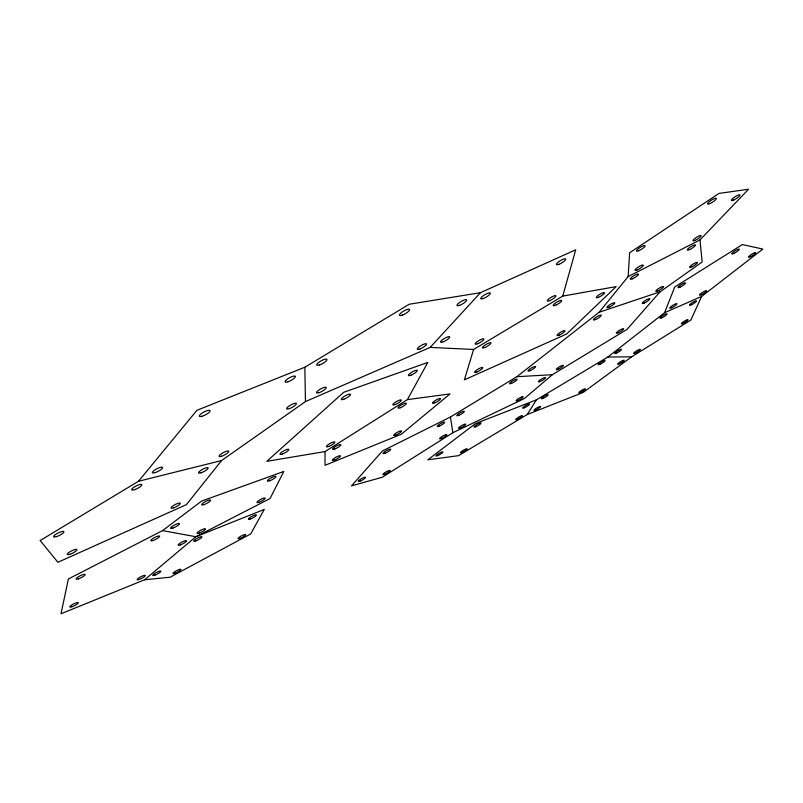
<?xml version="1.0" encoding="UTF-8"?>
<svg xmlns="http://www.w3.org/2000/svg" width="803" height="803" viewBox="0 0 803 803"><rect width="100%" height="100%" fill="white"/><g stroke="black" fill="none" stroke-linecap="round" stroke-linejoin="round"><path stroke-width="1.2" d="M325.034 451.567L325.024 465.318L401.319 434.232L449.991 393.932L407.412 399.613L325.034 451.567L266.827 461.323L343.734 392.296L427.788 362.434L407.412 399.613M628.147 276.593L629.612 252.784L719.006 193.413L748.587 189.237L699.975 239.936L628.147 276.593L599.088 312.277L516.881 376.687L450.443 416.998L382.499 450.925L351.473 485.885L382.318 477.233L452.862 432.707L524.419 398.529L552.354 374.71L627.023 329.391L660.066 291.83L702.153 261.989L699.975 239.936M430.157 347.398L473.589 349.466L562.752 296.106L575.711 249.793L480.465 292.683L409.209 304.247L304.839 367.232L196.936 410.293L138.507 481.258L40.15 540.529L57.906 562.291L186.416 504.615L221.578 460.551L305.451 401.58L430.157 347.398L480.465 292.683M473.589 349.466L464.365 379.869L566.687 333.958L616.132 286.621L562.752 296.106M664.643 312.658L674.711 287.032L742.353 244.574L762.85 249.071L701.631 296.437L664.643 312.658L607.811 357.044L536.334 399.894L475.506 423.572L427.818 459.808L458.593 455.652L527.34 414.478L583.269 392.386L631.66 356.823L690.871 320.026L701.631 296.437M527.34 414.478L536.334 399.894M144.6 579.766L195.872 536.735L270.059 498.543L283.8 471.441L201.593 501.102L162.547 530.612L68.375 578.983L61.018 613.763L144.6 579.766L170.065 577.227L250.687 533.955L264.287 509.413L195.872 536.735L162.547 530.612M599.088 312.277L660.066 291.83M138.507 481.258L221.578 460.551M516.881 376.687L552.354 374.71M607.811 357.044L631.66 356.823M450.443 416.998L452.862 432.707M304.839 367.232L305.451 401.58M250.436 519.009A4.537 0.923 -28.2 0 0 256.398 515.054A4.537 0.923 -28.2 0 0 250.285 517.283A4.537 0.923 -28.2 0 0 250.436 519.009M239.977 538.401A4.386 0.863 -28.1 0 0 245.718 534.607A4.386 0.863 -28.1 0 0 239.786 536.826A4.386 0.863 -28.1 0 0 239.977 538.401M175.225 573.161A4.447 0.863 -27.6 0 0 180.916 569.387A4.447 0.863 -27.6 0 0 174.743 571.726A4.447 0.863 -27.6 0 0 175.225 573.161M155.049 575.078A4.577 0.903 -27.4 0 0 160.861 571.204A4.577 0.903 -27.4 0 0 154.467 573.613A4.577 0.903 -27.4 0 0 155.049 575.078M195.932 540.881A4.667 0.964 -27.7 0 0 201.954 536.856A4.667 0.964 -27.7 0 0 195.53 539.215A4.667 0.964 -27.7 0 0 195.932 540.881M180.444 544.876A4.738 0.984 -27.6 0 0 186.517 540.81A4.738 0.984 -27.6 0 0 179.962 543.209A4.738 0.984 -27.6 0 0 180.444 544.876M139.501 579.365A4.637 0.923 -27.3 0 0 145.353 575.46A4.637 0.923 -27.3 0 0 138.839 577.899A4.637 0.923 -27.3 0 0 139.501 579.365M71.989 606.737A4.818 0.974 -26.8 0 0 78.343 602.712A4.818 0.974 -26.8 0 0 71.738 604.99A4.818 0.974 -26.8 0 0 71.989 606.737M78.443 578.853A5.089 1.094 -26.7 0 0 85.178 574.557A5.089 1.094 -26.7 0 0 78.212 576.865A5.089 1.094 -26.7 0 0 78.443 578.853M153.303 540.419A4.979 1.084 -27.3 0 0 159.636 536.153A4.979 1.084 -27.3 0 0 152.66 538.652A4.979 1.084 -27.3 0 0 153.303 540.419M204.082 504.605A5.029 1.124 -27.7 0 0 210.597 500.209A5.029 1.124 -27.7 0 0 203.691 502.628A5.029 1.124 -27.7 0 0 204.082 504.605M269.959 480.696A4.838 1.054 -28.3 0 0 275.951 476.44A4.838 1.054 -28.3 0 0 269.166 479.04A4.838 1.054 -28.3 0 0 269.959 480.696M259.038 502.307A4.667 0.984 -28.2 0 0 265.191 498.201A4.667 0.984 -28.2 0 0 258.927 500.45A4.667 0.984 -28.2 0 0 259.038 502.307M199.345 533.031A4.738 0.994 -27.7 0 0 205.468 528.936A4.738 0.994 -27.7 0 0 198.943 531.295A4.738 0.994 -27.7 0 0 199.345 533.031M173.057 527.983A4.979 1.084 -27.5 0 0 179.44 523.686A4.979 1.084 -27.5 0 0 172.515 526.146A4.979 1.084 -27.5 0 0 173.057 527.983M384.788 474.232A4.135 0.783 -29.2 0 0 390.128 470.558A4.135 0.783 -29.2 0 0 384.597 472.786A4.135 0.783 -29.2 0 0 384.788 474.232M360.176 481.087A4.226 0.813 -29.1 0 0 365.586 477.353A4.226 0.813 -29.1 0 0 359.874 479.642A4.226 0.813 -29.1 0 0 360.176 481.087M385.079 453.213A4.376 0.873 -29.3 0 0 390.73 449.299A4.376 0.873 -29.3 0 0 384.878 451.587A4.376 0.873 -29.3 0 0 385.079 453.213M439.341 426.102A4.326 0.863 -29.7 0 0 444.691 422.227A4.326 0.863 -29.7 0 0 438.749 424.727A4.326 0.863 -29.7 0 0 439.341 426.102M441.68 438.368A4.166 0.803 -29.7 0 0 446.839 434.654A4.166 0.803 -29.7 0 0 441.118 437.093A4.166 0.803 -29.7 0 0 441.68 438.368M632.473 278.782A4.798 1.024 -31.6 0 0 638.445 274.204A4.798 1.024 -31.6 0 0 632.091 276.935A4.798 1.024 -31.6 0 0 632.473 278.782M689.737 249.542A4.778 1.004 -32 0 0 695.448 244.985A4.778 1.004 -32 0 0 688.964 247.976A4.778 1.004 -32 0 0 689.737 249.542M691.955 266.797A4.567 0.913 -31.9 0 0 697.405 262.491A4.567 0.913 -31.9 0 0 691.212 265.391A4.567 0.913 -31.9 0 0 691.955 266.797M657.878 290.897A4.487 0.893 -31.6 0 0 663.529 286.641A4.487 0.893 -31.6 0 0 657.637 289.221A4.487 0.893 -31.6 0 0 657.878 290.897M609.106 307.208A4.607 0.954 -31.3 0 0 614.807 302.872A4.607 0.954 -31.3 0 0 608.634 305.562A4.607 0.954 -31.3 0 0 609.106 307.208M638.827 250.697A5.089 1.144 -31.9 0 0 645.18 245.768A5.089 1.144 -31.9 0 0 638.465 248.599A5.089 1.144 -31.9 0 0 638.827 250.697M710.073 203.53A5.209 1.174 -32.6 0 0 716.326 198.431A5.209 1.174 -32.6 0 0 709.34 201.593A5.209 1.174 -32.6 0 0 710.073 203.53M733.812 199.977A5.109 1.114 -32.7 0 0 740.005 194.978A5.109 1.114 -32.7 0 0 733.219 198.07A5.109 1.114 -32.7 0 0 733.812 199.977M695.328 240.308A4.858 1.034 -32.2 0 0 701.139 235.65A4.858 1.034 -32.2 0 0 694.565 238.682A4.858 1.034 -32.2 0 0 695.328 240.308M637.261 269.898A4.868 1.054 -31.7 0 0 643.344 265.231A4.868 1.054 -31.7 0 0 636.899 267.981A4.868 1.054 -31.7 0 0 637.261 269.898M458.904 415.292A4.316 0.863 -29.9 0 0 464.295 411.387A4.316 0.863 -29.9 0 0 458.403 413.866A4.316 0.863 -29.9 0 0 458.904 415.292M511.601 383.332A4.346 0.863 -30.3 0 0 517.122 379.347A4.346 0.863 -30.3 0 0 511.33 381.756A4.346 0.863 -30.3 0 0 511.601 383.332M540.188 381.505A4.176 0.803 -30.5 0 0 545.558 377.661A4.176 0.803 -30.5 0 0 540.058 379.98A4.176 0.803 -30.5 0 0 540.188 381.505M517.945 400.526A4.105 0.773 -30.3 0 0 523.175 396.802A4.105 0.773 -30.3 0 0 517.724 399.111A4.105 0.773 -30.3 0 0 517.945 400.526M460.541 427.929A4.166 0.803 -29.8 0 0 465.73 424.195A4.166 0.803 -29.8 0 0 460.059 426.614A4.166 0.803 -29.8 0 0 460.541 427.929M595.685 319.494A4.547 0.933 -31.1 0 0 601.276 315.238A4.547 0.933 -31.1 0 0 595.143 317.928A4.547 0.933 -31.1 0 0 595.685 319.494M644.287 303.012A4.437 0.883 -31.4 0 0 649.848 298.836A4.437 0.883 -31.4 0 0 643.986 301.416A4.437 0.883 -31.4 0 0 644.287 303.012M618.35 332.763A4.246 0.813 -31.1 0 0 623.63 328.829A4.246 0.813 -31.1 0 0 617.949 331.358A4.246 0.813 -31.1 0 0 618.35 332.763M558.326 369.199A4.206 0.813 -30.6 0 0 563.425 365.375A4.206 0.813 -30.6 0 0 557.663 367.965A4.206 0.813 -30.6 0 0 558.326 369.199M529.97 370.695A4.366 0.873 -30.5 0 0 535.561 366.66A4.366 0.873 -30.5 0 0 529.789 369.049A4.366 0.873 -30.5 0 0 529.97 370.695M395.688 435.176A4.507 0.933 -29.4 0 0 401.54 431.111A4.507 0.933 -29.4 0 0 395.528 433.419A4.507 0.933 -29.4 0 0 395.688 435.176M334.53 460.059A4.637 0.984 -28.9 0 0 340.422 455.923A4.637 0.984 -28.9 0 0 334.078 458.372A4.637 0.984 -28.9 0 0 334.53 460.059M334.801 448.997A4.758 1.034 -28.9 0 0 340.853 444.732A4.758 1.034 -28.9 0 0 334.339 447.211A4.758 1.034 -28.9 0 0 334.801 448.997M400.526 407.663A4.788 1.054 -29.5 0 0 406.358 403.317A4.788 1.054 -29.5 0 0 399.683 406.047A4.788 1.054 -29.5 0 0 400.526 407.663M434.824 402.825A4.617 0.984 -29.8 0 0 440.526 398.629A4.617 0.984 -29.8 0 0 434.162 401.249A4.617 0.984 -29.8 0 0 434.824 402.825M282.536 453.956A5.059 1.164 -28.5 0 0 288.849 449.449A5.059 1.164 -28.5 0 0 281.773 452.089A5.059 1.164 -28.5 0 0 282.536 453.956M343.845 399.242A5.26 1.275 -29.1 0 0 350.56 394.414A5.26 1.275 -29.1 0 0 343.383 396.983A5.26 1.275 -29.1 0 0 343.845 399.242M411.016 375.152A5.089 1.194 -29.7 0 0 417.249 370.454A5.089 1.194 -29.7 0 0 410.172 373.254A5.089 1.194 -29.7 0 0 411.016 375.152M395.407 404.451A4.858 1.084 -29.5 0 0 401.319 400.045A4.858 1.084 -29.5 0 0 394.524 402.795A4.858 1.084 -29.5 0 0 395.407 404.451M328.768 446.418A4.828 1.064 -28.9 0 0 334.891 442.082A4.828 1.064 -28.9 0 0 328.266 444.591A4.828 1.064 -28.9 0 0 328.768 446.418M680.021 287.153A4.396 0.853 -31.7 0 0 685.481 283.017A4.396 0.853 -31.7 0 0 679.669 285.637A4.396 0.853 -31.7 0 0 680.021 287.153M733.952 253.387A4.457 0.863 -32.1 0 0 739.242 249.191A4.457 0.863 -32.1 0 0 733.189 252.102A4.457 0.863 -32.1 0 0 733.952 253.387M750.604 256.679A4.316 0.803 -32.1 0 0 755.764 252.634A4.316 0.803 -32.1 0 0 749.942 255.454A4.316 0.803 -32.1 0 0 750.604 256.679M701.39 294.711A4.176 0.763 -31.7 0 0 706.62 290.806A4.176 0.763 -31.7 0 0 701.149 293.306A4.176 0.763 -31.7 0 0 701.39 294.711M671.72 307.71A4.206 0.783 -31.5 0 0 676.939 303.785A4.206 0.783 -31.5 0 0 671.348 306.344A4.206 0.783 -31.5 0 0 671.72 307.71M599.901 364.301A3.995 0.723 -30.8 0 0 605.04 360.617A3.995 0.723 -30.8 0 0 599.831 362.886A3.995 0.723 -30.8 0 0 599.901 364.301M619.514 363.769A3.874 0.683 -30.9 0 0 624.232 360.266A3.874 0.683 -30.9 0 0 618.952 362.735A3.874 0.683 -30.9 0 0 619.514 363.769M580.569 392.356A3.794 0.652 -30.6 0 0 585.417 388.913A3.794 0.652 -30.6 0 0 580.418 391.121A3.794 0.652 -30.6 0 0 580.569 392.356M535.802 410.012A3.885 0.693 -30.3 0 0 540.68 406.519A3.885 0.693 -30.3 0 0 535.471 408.817A3.885 0.693 -30.3 0 0 535.802 410.012M543.139 398.318A3.965 0.723 -30.4 0 0 548.138 394.735A3.965 0.723 -30.4 0 0 542.828 397.053A3.965 0.723 -30.4 0 0 543.139 398.318M661.933 317.737A4.145 0.763 -31.4 0 0 667.062 313.893A4.145 0.763 -31.4 0 0 661.521 316.432A4.145 0.763 -31.4 0 0 661.933 317.737M691.353 304.789A4.115 0.753 -31.6 0 0 696.492 300.954A4.115 0.753 -31.6 0 0 691.062 303.444A4.115 0.753 -31.6 0 0 691.353 304.789M683.112 323.398A3.945 0.693 -31.4 0 0 688.041 319.755A3.945 0.693 -31.4 0 0 682.811 322.184A3.945 0.693 -31.4 0 0 683.112 323.398M635.564 352.959A3.905 0.683 -31 0 0 640.342 349.415A3.905 0.683 -31 0 0 635.073 351.865A3.905 0.683 -31 0 0 635.564 352.959M616.664 353.009A4.025 0.733 -31 0 0 621.552 349.345A4.025 0.733 -31 0 0 616.072 351.885A4.025 0.733 -31 0 0 616.664 353.009M437.755 455.592A3.995 0.733 -29.6 0 0 442.905 452.029A3.995 0.733 -29.6 0 0 437.585 454.227A3.995 0.733 -29.6 0 0 437.755 455.592M476.059 426.654A4.075 0.763 -29.9 0 0 481.057 423.02A4.075 0.763 -29.9 0 0 475.446 425.48A4.075 0.763 -29.9 0 0 476.059 426.654M524.56 407.693A3.975 0.723 -30.3 0 0 529.538 404.11A3.975 0.723 -30.3 0 0 524.168 406.469A3.975 0.723 -30.3 0 0 524.56 407.693M517.604 419.226A3.895 0.693 -30.2 0 0 522.452 415.743A3.895 0.693 -30.2 0 0 517.192 418.072A3.895 0.693 -30.2 0 0 517.604 419.226M462.157 452.38A3.874 0.693 -29.8 0 0 467.195 448.917A3.874 0.693 -29.8 0 0 462.096 451.045A3.874 0.693 -29.8 0 0 462.157 452.38M598.606 297.261A4.788 1.034 -31.3 0 0 604.508 292.734A4.788 1.034 -31.3 0 0 598.064 295.504A4.788 1.034 -31.3 0 0 598.606 297.261M559.39 335.032A4.597 0.964 -30.9 0 0 564.961 330.766A4.597 0.964 -30.9 0 0 558.667 333.526A4.597 0.964 -30.9 0 0 559.39 335.032M476.852 372.01A4.698 1.014 -30.2 0 0 482.754 367.664A4.698 1.014 -30.2 0 0 476.39 370.243A4.698 1.014 -30.2 0 0 476.852 372.01M484.751 347.548A4.928 1.114 -30.4 0 0 490.964 342.941A4.928 1.114 -30.4 0 0 484.319 345.571A4.928 1.114 -30.4 0 0 484.751 347.548M555.696 305.19A4.969 1.124 -31 0 0 561.698 300.493A4.969 1.124 -31 0 0 554.903 303.404A4.969 1.124 -31 0 0 555.696 305.19M559.159 264.257A5.42 1.335 -31.4 0 0 565.724 258.998A5.42 1.335 -31.4 0 0 558.316 262.069A5.42 1.335 -31.4 0 0 559.159 264.257M549.814 300.603A5.059 1.164 -31.1 0 0 555.917 295.805A5.059 1.164 -31.1 0 0 548.971 298.756A5.059 1.164 -31.1 0 0 549.814 300.603M477.594 343.754A5.019 1.154 -30.3 0 0 483.898 339.047A5.019 1.154 -30.3 0 0 477.112 341.717A5.019 1.154 -30.3 0 0 477.594 343.754M443.186 341.837A5.27 1.275 -30.1 0 0 449.71 336.889A5.27 1.275 -30.1 0 0 442.493 339.689A5.27 1.275 -30.1 0 0 443.186 341.837M483.396 298.485A5.511 1.385 -30.7 0 0 490.322 293.195A5.511 1.385 -30.7 0 0 482.904 295.986A5.511 1.385 -30.7 0 0 483.396 298.485M134.623 489.669A5.691 1.415 -27 0 0 141.84 484.691A5.691 1.415 -27 0 0 133.78 487.351A5.691 1.415 -27 0 0 134.623 489.669M201.172 472.756A5.41 1.305 -27.7 0 0 208.188 467.968A5.41 1.305 -27.7 0 0 200.73 470.438A5.41 1.305 -27.7 0 0 201.172 472.756M173.619 507.827A5.209 1.194 -27.4 0 0 180.304 503.29A5.209 1.194 -27.4 0 0 173.057 505.79A5.209 1.194 -27.4 0 0 173.619 507.827M69.761 554.311A5.43 1.245 -26.5 0 0 76.947 549.694A5.43 1.245 -26.5 0 0 69.47 552.062A5.43 1.245 -26.5 0 0 69.761 554.311M56.361 536.665A5.731 1.385 -26.3 0 0 63.929 531.767A5.731 1.385 -26.3 0 0 55.979 534.186A5.731 1.385 -26.3 0 0 56.361 536.665M402.504 315.047A5.842 1.566 -29.9 0 0 409.62 309.476A5.842 1.566 -29.9 0 0 401.49 312.497A5.842 1.566 -29.9 0 0 402.504 315.047M459.717 305.311A5.581 1.425 -30.4 0 0 466.673 299.971A5.581 1.425 -30.4 0 0 459.085 302.821A5.581 1.425 -30.4 0 0 459.717 305.311M419.989 348.954A5.33 1.315 -29.9 0 0 426.544 343.955A5.33 1.315 -29.9 0 0 419.156 346.816A5.33 1.315 -29.9 0 0 419.989 348.954M319.283 392.597A5.501 1.385 -28.9 0 0 326.249 387.528A5.501 1.385 -28.9 0 0 318.661 390.198A5.501 1.385 -28.9 0 0 319.283 392.597M319.584 364.933A5.822 1.556 -29 0 0 326.962 359.513A5.822 1.556 -29 0 0 318.932 362.223A5.822 1.556 -29 0 0 319.584 364.933M202.266 416.215A6.043 1.636 -27.7 0 0 210.125 410.745A6.043 1.636 -27.7 0 0 201.784 413.274A6.043 1.636 -27.7 0 0 202.266 416.215M288.076 381.776A5.842 1.556 -28.6 0 0 295.394 376.386A5.842 1.556 -28.6 0 0 287.233 379.167A5.842 1.556 -28.6 0 0 288.076 381.776M289.481 408.597A5.521 1.395 -28.6 0 0 296.397 403.558A5.521 1.395 -28.6 0 0 288.689 406.278A5.521 1.395 -28.6 0 0 289.481 408.597M221.648 456.214A5.45 1.335 -27.9 0 0 228.765 451.346A5.45 1.335 -27.9 0 0 221.317 453.785A5.45 1.335 -27.9 0 0 221.648 456.214M155.31 472.555A5.741 1.445 -27.2 0 0 162.648 467.497A5.741 1.445 -27.2 0 0 154.588 470.106A5.741 1.445 -27.2 0 0 155.31 472.555"/></g></svg>
